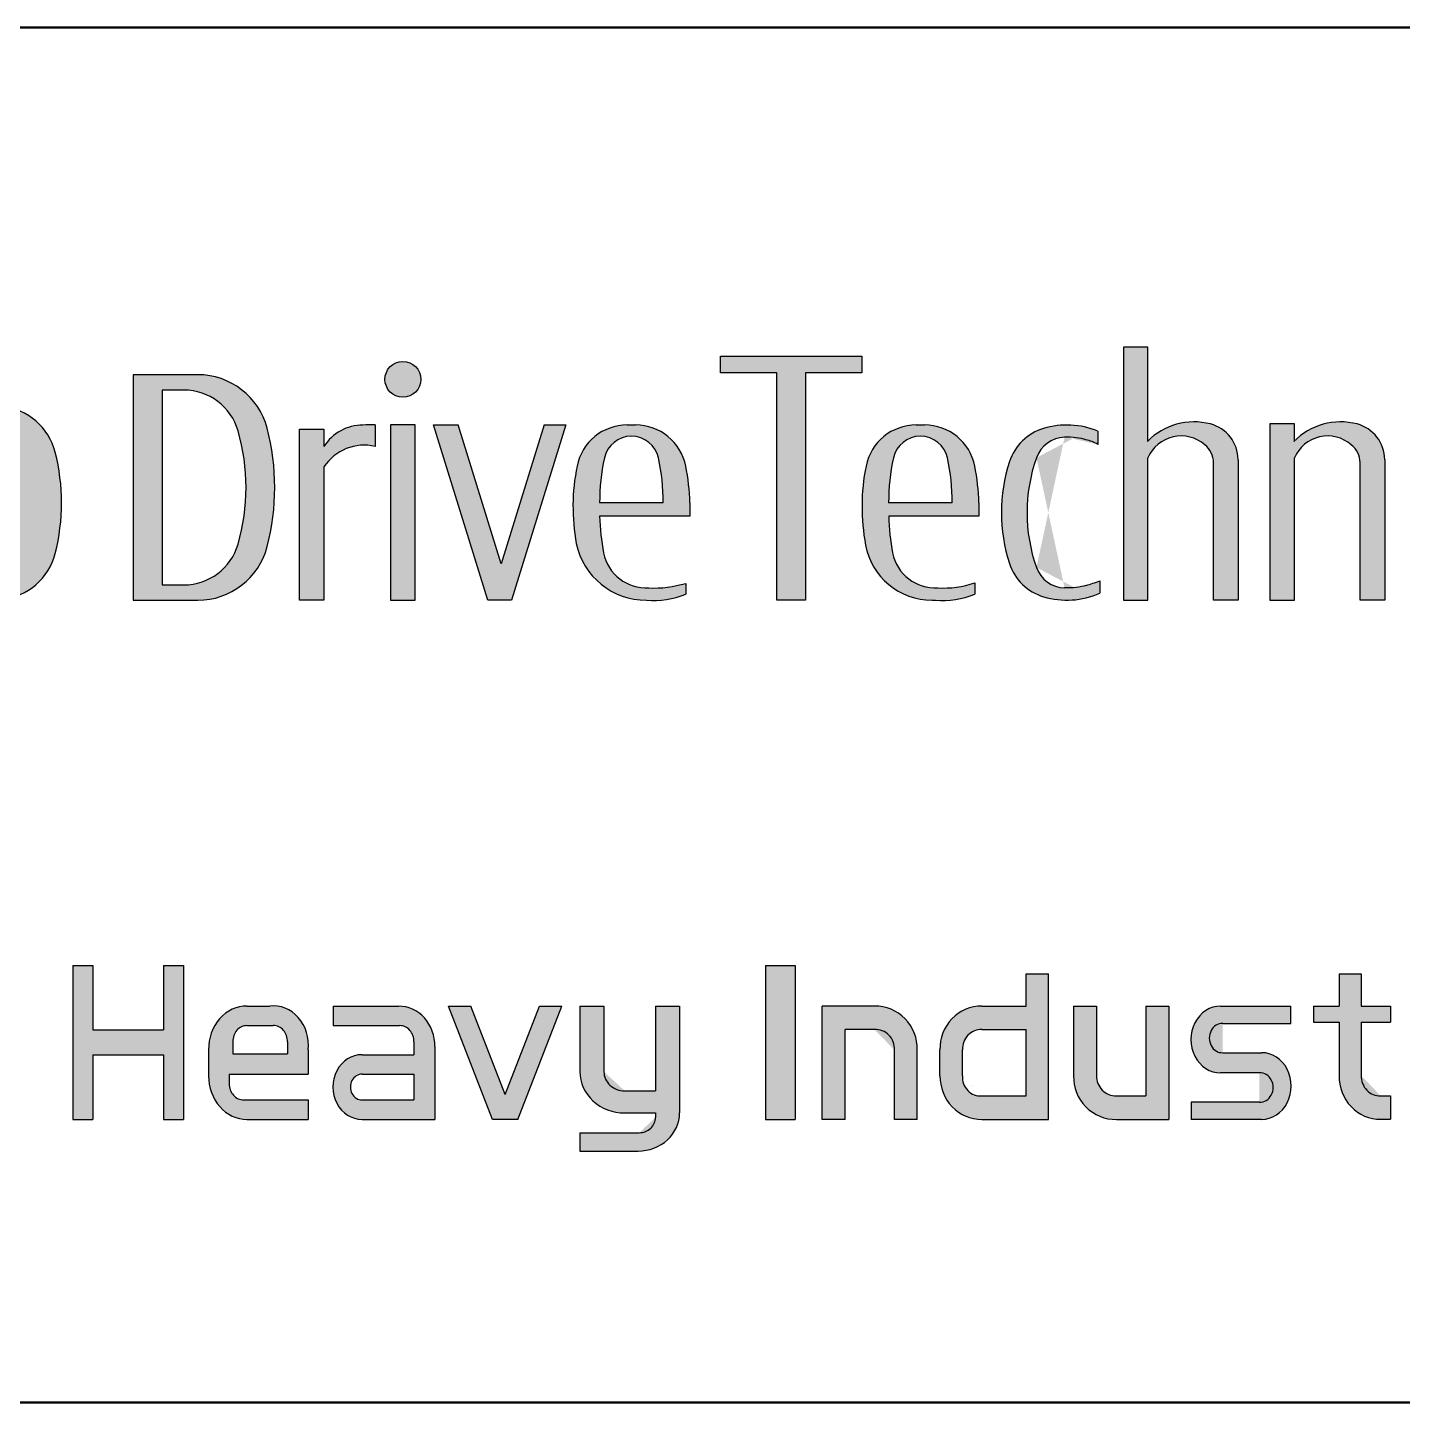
# Model space of a CAD drawing. Header units: millimetres. Extents: x 150937 to 394412, y 327166 to 584759.
# Drawn here: x 229859.2 to 229947.2, y 408972.9 to 409060.9 of the extents above; entities that cross this region are included whole.
import ezdxf
from ezdxf.enums import TextEntityAlignment as Align

# ---------------------------------------------------------------- set-up
doc = ezdxf.new("R2010")
doc.units = ezdxf.units.MM
for name, color, linetype, lineweight in [('\\M+1955C\\M+191E8\\M+19793-L', 1, 'Continuous', 50), ('\\M+1955C\\M+191E8\\M+19793_L', 1, 'Continuous', 50), ('AM_0', 7, 'Continuous', 30), ('AM_6', 7, 'Continuous', 30), ('AM_8', 1, 'Continuous', 20)]:
    doc.layers.add(name, color=color, linetype=linetype, lineweight=lineweight)
doc.styles.add('\\M+1907D\\M+194D41', font='isoct.shx', dxfattribs={"width": 0.9, "bigfont": 'extfont.shx'})
doc.styles.add('shi_txt_sty', font='ISOCP.SHX', dxfattribs={"bigfont": 'EXTFONT.SHX'})

# ---------------------------------------------------------------- blocks, each defined once
blk = doc.blocks.new('A4HG')
at = {"layer": '\\M+1955C\\M+191E8\\M+19793_L', "color": 1, "lineweight": 50}
blk.add_line((0, 0), (277, 0), dxfattribs=at)
blk = doc.blocks.new('SDT_LOGO2')
at = {"layer": 'AM_8', "linetype": 'Continuous'}
h = blk.add_hatch(color=7, dxfattribs=at)
h.paths.add_polyline_path([(706.926435217142, 106), (675.5, 106), (675.4999999999998, -4), (706.926435217142, -3.999999999999986, 0.3410859271401428), (740.7862482880275, 22.13924050632919, 0.1286782391429006), (740.7862482880274, 79.86075949367081, 0.3410859271401421)])
h.paths.add_polyline_path([(726.619723205285, 78.58620689655167, -0.1406600338084114), (726.619723205285, 23.41379310344821, -0.3345303335094094), (700.1867993238316, 3.500000000000014), (689.4999999999999, 3.500000000000028), (689.4999999999999, 98.50000000000001), (700.1867993238317, 98.50000000000001, -0.3345303335094083)], flags=16)
h.paths.add_polyline_path([(768.4999999999998, 61.00000000000013, -0.3164090202973427), (793.4999999999999, 71.00000000000001), (793.4999999999999, 81.50000000000001, 0.00866114909645723), (787.499999999999, 81.44802920680605, 0.2568143190868585), (768.4999999999999, 71.00000000000001), (768.4999999999999, 79.50000000000001), (756.4999999999999, 79.50000000000001), (756.4999999999999, -3.999999999999986), (768.4999999999999, -3.999999999999986)])
h.paths.add_polyline_path([(812.9999999999999, 81.50000000000001), (800.9999999999999, 81.50000000000001), (800.9999999999999, -3.999999999999986), (812.9999999999999, -3.999999999999986)])
h.paths.add_polyline_path([(833.9999999999999, 81.50000000000001), (821.9999999999998, 81.50000000000001), (848.4999999999998, -3.999999999999972), (859.9999999999999, -3.999999999999986), (886.4999999999995, 81.49999999999999), (875.9999999999998, 81.50000000000004), (854.9999999999997, 13.74528301886765)])
h.paths.add_polyline_path([(945.0258563056095, 61.4429969120183, 0.3570496213712738), (920.5193922292126, 81.50000000000001, -0.008414730073733332), (916.480607770787, 81.50000000000001, 0.3570496213717267), (891.9741436943821, 61.44299691197894, 0.09430391670377332), (891.5971520929309, 23.66891891891866, 0.3536733665721598), (925.8207587144243, -4.000000000000071, 0.1163806607673299), (944.9999999999998, -0.9999999999998721), (944.9999999999998, 4.243631520173253, -0.08590385314990158), (926.9398611033912, 2.032136298372393, -0.3728330553293542), (904.9607001575237, 19.04478022459359, -0.04524317175405621), (903.0153136725426, 37.00000000000001), (947, 37.00000000000001), (946.9999999999998, 43.50000000000047, 0.0437535346821623)])
h.paths.add_polyline_path([(933.9987159734487, 43.50000000000001), (902.9999999999998, 43.50000000000001, -0.05510580882349737), (905.3115361544633, 65.3834738415634, -0.8048997498788631), (931.6878612716762, 65.38622852162142, -0.05518728517248594)], flags=16)
h.paths.add_polyline_path([(798.2499999999999, 103.75, 1), (815.7499999999999, 103.75, 1)])
h.paths.add_polyline_path([(1031, 114.9999999999999), (961.9999999999998, 114.9999999999999), (961.9999999999998, 106.9999999999999), (989.4999999999998, 106.9999999999999), (989.4999999999998, -3.999999999999986), (1003.5, -3.999999999999986), (1003.5, 106.9999999999999), (1031, 106.9999999999999)])
h.paths.add_polyline_path([(1086.025856305611, 61.44299691201259, 0.3570496213713341), (1061.519392229213, 81.50000000000001, -0.008414730073735225), (1057.480607770786, 81.50000000000001, 0.3570496213721152), (1032.974143694375, 61.44299691194463, 0.09624284893280394), (1032.737639760747, 22.90518505136147, 0.3607954943485522), (1065.169926617234, -3.999999999999972, 0.003439274217154046), (1066.820758714423, -4, 0.1163806607673367), (1086, -0.9999999999998721), (1086, 4.500000000000057, -0.09967629068559465), (1067.939861103391, 2.032136298372379, -0.3728330553293511), (1045.960700157524, 19.04478022459359, -0.04524317175405621), (1044.015313672543, 37.00000000000001), (1088, 37.00000000000001), (1088, 43.50000000000081, 0.0437535346821473)])
h.paths.add_polyline_path([(1074.998715973448, 43.50000000000001), (1044, 43.50000000000001, -0.05510580882349737), (1046.311536154463, 65.3834738415634, -0.8048997498788631), (1072.687861271676, 65.38622852162142, -0.05518728517248588)], flags=16)
edge = h.paths.add_edge_path()
edge.add_arc((1130.243797433081, 60.48972752892912), 15.00000000000002, 91.56051248949268, 160.4604571421276, ccw=False)
edge.add_ellipse((1131.000505204295, 72.00000000000001), major_axis=(-12.26288545680404, 0), ratio=0.2854140660718665, start_angle=220.9377110305255, end_angle=275.4523728490637, ccw=False)
edge.add_arc((1136.264288560073, 55.96754400012982), 18.75722687208849, 58.73045745043561, 77.68744636680663, ccw=False)
edge.add_line((1146.000505204295, 72.00000000000016), (1146.000505204295, 78.53807337802577))
edge.add_arc((1131.000505204295, 41.47019156197966), 39.98784643273954, 67.96864268042309, 106.5901025790852)
edge.add_arc((1126.721133024688, 55.83412258519833), 25.00000000000004, 106.5901025790854, 161.9033767151086)
edge.add_arc((1179.000505204295, 38.75000000000007), 80, 161.9033767151086, 198.0966232848915)
edge.add_arc((1126.721133024688, 21.66587741480167), 25.00000000000006, 198.0966232848912, 252.2629073385269)
edge.add_arc((1130.898507504507, 35.19120815395895), 39.15528916268151, 252.4702389692148, 294.2823948401962)
edge.add_line((1147.000505204295, -0.4999999999999289), (1147.000505204295, 5.500000000000014))
edge.add_arc((1122.443330220309, 66.59302679426467), 65.84385139159798, 285.65208830632116, 291.8983333060469, ccw=False)
edge.add_ellipse((1131.000505204295, 5.500000000000014), major_axis=(-12.26288545680404, 0), ratio=0.2854140660718665, start_angle=84.54762715093631, end_angle=139.0622889694745, ccw=False)
edge.add_arc((1130.243797433081, 17.01027247107091), 15.00000000000003, 199.5395428578724, 268.4394875105081, ccw=False)
edge.add_arc((1191.500505204295, 38.75000000000001), 80, 160.4604571421278, 199.5395428578722, ccw=False)
h.paths.add_polyline_path([(1170.500505204295, 119.5), (1158.500505204295, 119.5), (1158.500505204295, -3.999999999999986), (1170.500505204295, -3.999999999999986), (1170.500505204295, 65.50000000000007, -0.5059565650372085), (1198.222727426517, 71.83089649863878, -0.2323858596589285), (1202.500505204295, 63.12390342438751), (1202.500505204295, -3.999999999999986), (1214.500505204295, -3.999999999999986), (1214.500505204295, 64.55544171172598, 0.3419987131196464), (1201.000505204295, 81.98386676965934, 0.264004974250218), (1170.500505204295, 73.75412050596553)])
h.paths.add_polyline_path([(1242.000505204295, 65.5000000000001, -0.5059565650372082), (1269.722727426517, 71.83089649863878, -0.2323858596589285), (1274.000505204295, 63.12390342438751), (1274.000505204295, -3.999999999999986), (1286.000505204295, -3.999999999999986), (1286.000505204295, 64.55544171172592, 0.3419987131196472), (1272.500505204295, 81.98386676965934, 0.264004974250218), (1242.000505204295, 73.75412050596553), (1242.000505204295, 82.00000000000001), (1230.000505204295, 82.00000000000001), (1230.000505204295, -3.999999999999986), (1242.000505204295, -3.999999999999986)])
h.paths.add_polyline_path([(1359.769295814466, 62.53284520456835, 0.3215619154274238), (1338.55381935378, 82.51294894274152, 0.06668904654647785), (1323.94719105481, 82.51294894274155, 0.321561915427424), (1302.731714594124, 62.53284520456835, 0.09687076737641036), (1302.731714594124, 16.46715479543168, 0.3215619154274186), (1323.94719105481, -3.512948942741403, 0.066689046546482), (1338.55381935378, -3.512948942741403, 0.3215619154274197), (1359.769295814466, 16.46715479543177, 0.09687076737641015)])
h.paths.add_polyline_path([(1316.527577896961, 66.81081081081068, -0.3418733906139836), (1331.091535175183, 77.99989506661491, 0.0007948506477015826), (1331.409475233393, 77.99989506661485, -0.3418733906142402), (1345.973432511629, 66.81081081081079, -0.1291456601965883), (1345.973432511629, 12.18918918918926, -0.340829311786414), (1331.465582189672, 1.000000000000014, -0.0008961548254377582), (1331.035428218916, 1.000000000000014, -0.3408293117863628), (1316.527577896961, 12.18918918918924, -0.1291456601965883)], flags=16)
h.paths.add_polyline_path([(1388.000505204295, 121), (1375.500505204295, 121), (1375.500505204295, -4), (1388.000505204295, -4)])
h.paths.add_polyline_path([(1460.769295814466, 62.5328452045684, 0.3215619154274205), (1439.55381935378, 82.51294894274146, 0.06668904654647675), (1424.947191054811, 82.51294894274157, 0.3215619154274266), (1403.731714594124, 62.53284520456835, 0.09687076737641036), (1403.731714594124, 16.46715479543168, 0.3215619154274186), (1424.94719105481, -3.512948942741403, 0.066689046546482), (1439.55381935378, -3.512948942741403, 0.3215619154274197), (1460.769295814466, 16.46715479543177, 0.09687076737641032)])
h.paths.add_polyline_path([(1417.527577896961, 66.81081081081068, -0.3418733906139836), (1432.091535175183, 77.99989506661491, 0.0007948506477015826), (1432.409475233393, 77.99989506661485, -0.3418733906142402), (1446.973432511629, 66.81081081081079, -0.1291456601965883), (1446.973432511629, 12.18918918918926, -0.340829311786414), (1432.465582189672, 1.000000000000014, -0.0008961548254377582), (1432.035428218916, 1.000000000000014, -0.3408293117863628), (1417.527577896961, 12.18918918918924, -0.1291456601965883)], flags=16)
h.paths.add_polyline_path([(1532.000505204295, 82.00000000000001), (1520.000505204295, 82.00000000000001), (1520.000505204295, 73.9999999999995, 0.2524543947823163), (1504.100931830049, 83.01749020920902, 0.005154370919352053), (1498.906800936014, 83.00000000000004, 0.3652401990819705), (1476.731330720256, 64.30769230769236, 0.08523004434655759), (1476.731330720256, 23.69230769230769, 0.3652401990819792), (1498.906800936015, 4.999999999999986, 0.01485449603110297), (1504.847274465727, 5.012932995255426, 0.2421620418063263), (1520.000505204295, 14.00000000000021), (1520.000505204295, -14.8367824452198, -0.3814294310463764), (1506.695095658269, -29.74075383519818, -0.1547537282912822), (1480.000505204295, -24.49999999999996), (1480.000505204295, -31.99999999999976, 0.1376637772328744), (1512.118790602644, -36.44795278384872, 0.374919359200408), (1532.000505204295, -13.66031806292061)])
h.paths.add_polyline_path([(1489.182548316061, 65.60000000000012, -0.3563939586925197), (1501.91989497853, 76.00000000000001, -0.2274156914119754), (1520.000505204295, 66.00000000000007), (1520.000505204295, 21.99999999999993, -0.2680387165237028), (1502.550518725118, 13.00000000000001, -0.3618995254854993), (1488.781371802688, 24.46808510638284, -0.09609658379271854)], flags=16)
h.paths.add_polyline_path([(1540.250505204295, 149.4879000772447, 0.5809475019311124), (1540.250505204295, 103.0120999227558, 0.5809475019311124)])
h.paths.add_polyline_path([(1557.750505204295, 152.6602252924885, -0.4347569232089853), (1546.750505204295, 100.3656417889107, 0.1957714436133585), (1566.750505204295, 103.0120999227558, 0.7078224710307904)])
h.paths.add_polyline_path([(1559.500505204295, 81.50000000000004), (1547.500505204295, 81.50000000000004), (1547.500505204295, -4), (1559.500505204295, -3.999999999999986)])
h.paths.add_polyline_path([(1629.500505204295, 43.50000000000018, 0.04375353468206974), (1627.526361509912, 61.44299691198064, 0.3570496213717008), (1603.019897433508, 81.50000000000001, -0.008414730073735225), (1598.981112975082, 81.50000000000001, 0.3570496213721152), (1574.47464889867, 61.44299691194463, 0.09624284893280394), (1574.238144965042, 22.90518505136147, 0.3607954943485522), (1606.670431821529, -3.999999999999972, 0.003439274217154046), (1608.321263918718, -4, 0.1163806607673367), (1627.500505204295, -0.9999999999998721), (1627.500505204295, 4.500000000000057, -0.09967629068559465), (1609.440366307686, 2.032136298372379, -0.3728330553293511), (1587.461205361819, 19.04478022459359, -0.04524317175405621), (1585.515818876838, 37.00000000000001), (1629.500505204295, 37.00000000000001)])
h.paths.add_polyline_path([(1585.500505204295, 43.5000000000001, -0.05510580882376217), (1587.812041358781, 65.38347384166677, -0.8048997498756473), (1614.188366475972, 65.38622852162099, -0.05518728517248474), (1616.499221177744, 43.50000000000001)], flags=16)
h.paths.add_polyline_path([(1652.50101040859, 62.47653888406369, -0.001950356979582031), (1652.50101040859, 63.25667870832858, -0.3790554137975612), (1663.046464954045, 75.16819823861603, -0.08475466880622724), (1686.18069040859, 73.00000000000001), (1686.18069040859, 78.99999999999993, 0.07794188715908631), (1668.501010408594, 81.50000000000001, 0.04306163087269971), (1657.538368178763, 80.55410752156298, 0.6502583820432413), (1648.40259600419, 44.09838616666615), (1668.497218248164, 28.39874638888581, -0.7214707743011777), (1659.081126278235, 1.968964666544608, -0.07323509287652016), (1640.50101040859, 4.499999999999957), (1640.50101040859, -1.033463923106751, 0.07929513435527423), (1661.859011230225, -3.953965565817782, 0.009458896239284828), (1666.352159243601, -3.997259710810766, 0.3967279865462546), (1688.478777201579, 17.49999999999709, -0.002664967924624546), (1688.492261571037, 18.56589430887662, 0.1935178722231825), (1678.892547291736, 35.50524405368522), (1657.50642824004, 52.21391147553895, -0.2308681911254189)])
h = blk.add_hatch(color=7, dxfattribs=at)
h.paths.add_polyline_path([(32.00000000000045, 59.79803138582851), (9.299262137613454, 79.66125325815527, -0.642788602430943), (15.74516913534504, 101.471332795698, -0.1988911487974667), (41.20000000000007, 98.49999999999996), (41.20000000000007, 109.5, 0.1367023790724914), (-1.591317877449143, 109.824946135348, 0.6000689329330471), (-11.96611321690585, 64.64696202852299), (16.46784228946217, 39.92970160318067, -0.6684040141467336), (5.320924700944857, 6.649542024707102, -0.1076370653043702), (-20.99999991239034, 10.49999996705277), (-21.00000000000003, 2.842170943040401e-14, 0.07929513435528268), (8.082245127502063, -3.976717923081182, 0.01333164117141572), (10.03872069412589, -3.880728231796837, 0.2258760161709622), (35.19733622272705, 5.499451476108746, -0.0004269169400490134), (36.12751074706907, 6.499999999997812, 0.3682464058717604)])
h.paths.add_polyline_path([(78.50000000000003, 86.99999999999999), (56.50000000000006, 86.99999999999999), (56.50000000000009, 13.99999999999999, 0.4121550648638004), (74.37340233493089, -3.999554800916584, 0.001758317211970232), (79.99999999998641, -3.999999999999957, 0.1655478968266919), (104.0000000000001, 3.999999999999986), (104.0000000000001, -3), (126.0000000000001, -3.000000000000014), (126.0000000000001, 86.99999999999999), (104.0000000000001, 86.99999999999999), (104.0000000000001, 12.49999999999999, -0.1953716983339297), (88.00000000000009, 6.000000000000028, -0.4142135623730946), (78.50000000000009, 15.50000000000001)])
h.paths.add_polyline_path([(164.5000000000001, 69.9999999999999, -0.1048931234916104), (169.5233712392598, 73.87994266378008, -0.5526312462140763), (185.7500000000001, 63.68236931588585), (185.75, -4.000000000000028), (207.7500000000001, -4.000000000000014), (207.75, 69.99999999999984, -0.1048931234916046), (212.7733712392594, 73.87994266377991, -0.5526312462140852), (229, 63.68236931588582), (229, -4.000000000000014), (251, -4.000000000000014), (251, 68.99999999999999, 0.4142135623730859), (233.0000000000005, 86.99999999999999, 0.1320914300810377), (206.4499223633939, 77.99999999999996, 0.2193658779164177), (189.7499999999997, 86.99999999999996, 0.1581175345237834), (164.5000000000001, 78.00000000000004), (164.5000000000001, 84.99999999999999), (142.5000000000001, 84.99999999999999), (142.5000000000001, -4.000000000000014), (164.5000000000001, -4.000000000000014)])
h.paths.add_polyline_path([(292.5, 109.5, 1), (265.5, 109.5, 1)])
h.paths.add_polyline_path([(289.9999999999999, 85.00000000000001), (268, 85.00000000000001), (267.9999999999999, -3.000000000000014), (290, -3.000000000000014)])
h.paths.add_polyline_path([(352, 86.99999999999999), (333, 86.99999999999999), (333, 108), (311, 103), (310.9999999999999, 86.99999999999999), (299.5, 86.99999999999999), (299.4999999999999, 78.99999999999999), (311, 78.99999999999999), (310.9999999999999, 14.00000000000001, 0.4142135623730992), (329.0000000000001, -4.000000000000014, 0.05573145008498584), (354, -0.5000000000000142), (354.0000000000001, 6.5, -0.1129579149955128), (339.9999999999984, 3.499999999999986, -0.4142135623730262), (333, 10.49999999999999), (333, 78.99999999999999), (352, 78.99999999999999)])
h.paths.add_polyline_path([(427.9149885083211, 68.14721084488009, 0.3147710934534855), (401.8936274864367, 90.59728260308519, 0.05101803924833873), (386.1063725135631, 90.5972826030851, 0.3147710934534786), (360.085011491679, 68.14721084488055, 0.1251667586687496), (360.085011491679, 18.85278915511931, 0.3147710934534783), (386.1063725135631, -3.597282603085191, 0.0510180392483391), (401.8936274864368, -3.597282603085191, 0.3147710934534798), (427.914988508321, 18.85278915511937, 0.1251667586687481)])
h.paths.add_polyline_path([(383.2096058832019, 75.86877493836268, -0.7535614523086716), (404.790394116798, 75.86877493836282, -0.1305945116012691), (404.7903941167975, 11.13122506163323, -0.753561452308455), (383.2096058832033, 11.13122506163585, -0.1305945116012866)], flags=16)
h.paths.add_polyline_path([(466, 69.99999999999996, -0.1048931234916188), (471.0233712392602, 73.87994266378037, -0.5526312462140638), (487.25, 63.68236931588594), (487.25, -4), (509.25, -3.999999999999986), (509.25, 69.99999999999996, -0.1048931234916136), (514.2733712392599, 73.87994266378031, -0.5526312462140692), (530.4999999999999, 63.68236931588605), (530.4999999999999, -4), (552.4999999999999, -4), (552.4999999999999, 69.00000000000001, 0.4142135623730859), (534.5000000000005, 87.00000000000001, 0.1320914300810371), (507.949922363394, 78.00000000000004, 0.2193658779164206), (491.2499999999993, 86.99999999999999, 0.1581175345237818), (466, 78.00000000000004), (465.9999999999999, 85.00000000000001), (443.9999999999999, 85.00000000000001), (444.0000000000001, -4), (466, -4)])
h.paths.add_polyline_path([(637.4149885083209, 68.14721084488066, 0.3147710934534783), (611.3936274864368, 90.59728260308516, 0.05101803924833947), (595.606372513563, 90.59728260308513, 0.3147710934534785), (569.5850114916789, 68.1472108448806, 0.1251667586687498), (569.5850114916789, 18.85278915511928, 0.314771093453478), (595.606372513563, -3.597282603085191, 0.0510180392483391), (611.3936274864367, -3.597282603085191, 0.3147710934534796), (637.4149885083209, 18.85278915511934, 0.1251667586687497)])
h.paths.add_polyline_path([(592.7096058832019, 75.8687749383631, -0.7535614523084406), (614.2903941167962, 75.8687749383689, -0.1305945116012786), (614.2903941167978, 11.13122506163474, -0.7535614523085559), (592.7096058832027, 11.13122506163786, -0.1305945116012833)], flags=16)
at = {"layer": 'AM_0'}
for p, q in [((961.9999999999998, 106.9999999999999), (961.9999999999998, 114.9999999999999)), ((961.9999999999998, 114.9999999999999), (1031, 114.9999999999999)), ((1031, 114.9999999999999), (1031, 106.9999999999999)), ((1170.500505204295, 119.5), (1158.500505204295, 119.5)), ((1158.500505204295, 119.5), (1158.500505204295, -3.999999999999986)), ((1170.500505204295, 73.50000000000001), (1170.500505204295, 119.5)), ((706.9264352171418, 106), (675.4999999999999, 106)), ((675.4999999999999, 106), (675.4999999999999, -4)), ((989.4999999999998, 106.9999999999999), (961.9999999999998, 106.9999999999999)), ((989.4999999999998, -3.999999999999986), (989.4999999999998, 106.9999999999999)), ((1031, 106.9999999999999), (1003.5, 106.9999999999999)), ((1003.5, 106.9999999999999), (1003.5, -3.999999999999986)), ((700.1867993238317, 98.50000000000001), (689.4999999999999, 98.50000000000001)), ((689.4999999999999, 98.50000000000001), (689.4999999999999, 3.5)), ((793.4999999999999, 81.50000000000001), (793.4999999999999, 71.00000000000001)), ((812.9999999999999, 81.50000000000001), (800.9999999999999, 81.50000000000001)), ((800.9999999999999, 81.50000000000001), (800.9999999999999, -3.999999999999986)), ((812.9999999999999, -3.999999999999986), (812.9999999999999, 81.50000000000001)), ((848.4999999999999, -3.999999999999986), (821.9999999999999, 81.50000000000001)), ((821.9999999999999, 81.50000000000001), (833.9999999999999, 81.50000000000001)), ((854.9999999999999, 13.74528301886782), (833.9999999999999, 81.50000000000001)), ((875.9999999999998, 81.50000000000001), (854.9999999999999, 13.74528301886782)), ((886.4999999999998, 81.50000000000001), (859.9999999999999, -3.999999999999986)), ((875.9999999999998, 81.50000000000001), (886.4999999999998, 81.50000000000001)), ((1230.000505204295, 82.00000000000001), (1230.000505204295, -3.999999999999986)), ((1242.000505204295, 82.00000000000001), (1230.000505204295, 82.00000000000001)), ((1242.000505204295, 73.50000000000001), (1242.000505204295, 82.00000000000001)), ((756.4999999999999, -3.999999999999986), (756.4999999999999, 79.50000000000001)), ((756.4999999999999, 79.50000000000001), (768.4999999999999, 79.50000000000001)), ((768.4999999999999, 79.50000000000001), (768.4999999999999, 71.00000000000001)), ((1146.000505204295, 78.50000000000001), (1146.000505204295, 72.00000000000001)), ((768.4999999999998, 61.0000000000001), (768.4999999999999, -3.999999999999986)), ((1170.500505204295, -3.999999999999986), (1170.500505204295, 65.50000000000001)), ((1202.500505204295, -3.999999999999986), (1202.500505204295, 63.12390342438751)), ((1214.500505204295, 64.55544171172598), (1214.500505204295, -3.999999999999986)), ((1242.000505204295, -3.999999999999986), (1242.000505204295, 65.50000000000001)), ((1274.000505204295, -3.999999999999986), (1274.000505204295, 63.12390342438751)), ((1286.000505204295, 64.55544171172598), (1286.000505204295, -3.999999999999986)), ((933.9999999999998, 43.50000000000001), (903.001284026551, 43.50000000000001)), ((946.9999999999998, 43.50000000000001), (946.9999999999998, 37.00000000000001)), ((1075, 43.50000000000001), (1044.001284026551, 43.50000000000001)), ((1088, 43.50000000000001), (1088, 37.00000000000001)), ((946.9999999999998, 37.00000000000001), (903.0153136725426, 37.00000000000001)), ((1088, 37.00000000000001), (1044.015313672543, 37.00000000000001)), ((689.4999999999999, 3.5), (700.1867993238317, 3.500000000000014)), ((944.9999999999998, 4.243631520173253), (944.9999999999998, -0.9999999999998579)), ((1086, 4.500000000000099), (1086, -0.9999999999998579)), ((1147.000505204295, 5.500000000000014), (1147.000505204295, -0.4999999999999005)), ((675.4999999999999, -4), (706.9264352171418, -3.999999999999986)), ((768.4999999999999, -3.999999999999986), (756.4999999999999, -3.999999999999986)), ((800.9999999999999, -3.999999999999986), (812.9999999999999, -3.999999999999986)), ((859.9999999999999, -3.999999999999986), (848.4999999999999, -3.999999999999986)), ((1003.5, -3.999999999999986), (989.4999999999998, -3.999999999999986)), ((1158.500505204295, -3.999999999999986), (1170.500505204295, -3.999999999999986)), ((1214.500505204295, -3.999999999999986), (1202.500505204295, -3.999999999999986)), ((1230.000505204295, -3.999999999999986), (1242.000505204295, -3.999999999999986)), ((1286.000505204295, -3.999999999999986), (1274.000505204295, -3.999999999999986))]:
    blk.add_line(p, q, dxfattribs=at)
blk.add_circle((806.9999999999999, 103.75), 8.75, dxfattribs=at)
for centre, radius, start, end in [((706.9264352171418, 71.00000000000001), 35, 14.66485370984114, 90), ((700.1867993238317, 71.00000000000001), 27.5, 16.0133944239488, 90), ((608.3404919558246, 60.75304759141646), 30, 14.26884746060621, 84.15882771089463), ((787.4999999999999, 58.94802920680605), 22.5, 90, 147.612461466907), ((791.9999999999999, -91.70017510754964), 173.2066703602545, 89.50380234546844, 91.48874186855761), ((916.4806077707879, 56.50000000000001), 25, 90, 168.5963448097225), ((918.4999999999998, 201.4830073594782), 120, 269.035765720035, 270.964234279965), ((920.5193922292117, 56.50000000000001), 25, 11.40365519027747, 90), ((1057.480607770788, 56.50000000000001), 25, 90, 168.5963448097225), ((1059.5, 201.4830073594782), 120, 269.035765720035, 270.964234279965), ((1061.519392229212, 56.50000000000001), 25, 11.40365519027747, 90), ((1131.000505204295, 41.47019156197969), 39.98784643273953, 67.96864268042225, 106.5901025790846), ((1193.000505204295, 51.00000000000001), 32, 75.52248781407015, 135.32173599398), ((1196.500505204295, 64.55544171172598), 18, 0, 75.52248781407015), ((1264.500505204295, 51.00000000000001), 32, 75.52248781407015, 135.32173599398), ((1268.000505204295, 64.55544171172598), 18, 0, 75.52248781407015), ((630.4999999999999, 51.00000000000001), 100, 343.9866055760512, 16.0133944239488), ((630.4999999999999, 51.00000000000001), 114, 345.3351462901588, 14.66485370984114), ((918.4999999999998, 62.50000000000001), 13.5, 12.34482492482756, 167.6551750751725), ((1059.5, 62.50000000000001), 13.5, 12.34482492482756, 167.6551750751725), ((1126.721133024688, 55.83412258519839), 25, 106.5901025790846, 161.9033767151083), ((1130.243797433081, 60.48972752892915), 15, 91.560512489543, 160.4604571421266), ((1136.264288560073, 55.96754400013008), 18.75722687208838, 58.73045745043435, 77.68744636679969), ((1186.689008466383, 58.47408239434178), 17.64741216349072, 49.18912133944011, 156.5388372414382), ((1258.189008466383, 58.47408239434178), 17.64741216349072, 49.18912133944011, 156.5388372414382), ((540.4999999999999, 43.49999999999999), 100, 345.7311525393937, 14.26884746060621), ((788.1101428384436, 48.22464290389031), 23.40443229555663, 76.68572723314948, 146.9170917395538), ((1191.500505204295, 63.12390342438751), 11, 0, 52.33011303567029), ((1263.000505204295, 63.12390342438751), 11, 0, 52.33011303567029), ((991.0342946808373, 41.56543985962658), 101.0347998851328, 168.6536295427923, 190.2027655451739), ((1003.133633808987, 43.98677365548677), 100.1348169638519, 167.6603521780293, 180.2785263580629), ((833.9999999999998, 44.0067579910931), 100, 359.7096478160244, 12.34482492482756), ((843.6860677353214, 41.21318262112139), 103.3392381127076, 1.268014773068413, 11.28919478377231), ((1132.03429468085, 41.56543985962499), 101.0347998851454, 168.6536295427923, 190.6431386715743), ((1144.133633808987, 43.98677365548677), 100.1348169638519, 167.6603521780293, 180.2785263580629), ((974.9999999999998, 44.0067579910931), 100, 359.7096478160244, 12.34482492482756), ((984.6860677353213, 41.21318262112139), 103.3392381127077, 1.268014773068413, 11.28919478377231), ((1179.000505204295, 38.75000000000001), 80, 161.9033767151083, 198.0966232848916), ((1191.500505204295, 38.75000000000001), 80, 160.4604571421279, 199.5395428578721), ((1003, 38.75000000000001), 100, 181.0027273267945, 191.3646322732927), ((1144, 38.75000000000001), 100, 181.0027273267945, 191.3646322732927), ((700.1867993238317, 31.00000000000001), 27.5, 270, 343.9866055760512), ((706.9264352171418, 31.00000000000001), 35, 270, 345.335146290158), ((925.8207587144229, 31.0000000000003), 35.00000000000037, 192.090677077934, 270), ((1065.16992661724, 29.00000000000001), 33, 190.6431386715767, 270), ((608.3404919558246, 26.24695240858351), 30, 275.8411722891054, 345.7311525393937), ((925.7722437536816, 23.22775624631824), 21.22775624631822, 191.3646322732927, 273.1531041351309), ((1066.772243753682, 23.22775624631824), 21.22775624631822, 191.3646322732927, 273.1531041351309), ((1126.721133024688, 21.66587741480164), 25, 198.0966232848916, 253.4098974209155), ((1130.243797433081, 17.01027247107088), 15, 199.5395428578734, 268.439487510457), ((929.5814640444544, 55.30918924139671), 53.34250121987205, 267.1614636162893, 286.8009615266545), ((1070.841731550466, 48.11300401329935), 46.17214768074152, 266.3966462439471, 289.1655622738131), ((1122.443330220309, 66.59302679426479), 65.84385139159812, 285.7031251587786, 291.898333306046), ((929.0532951864263, 38.14135039473406), 42.26514764122545, 265.6136024439869, 292.1666329739558), ((1065.995342665831, 115.9971611678657), 120, 269.6058897594593, 270.3941102405408), ((1070.053295186426, 38.14135039473406), 42.26514764122545, 265.6136024439869, 292.1666329739558), ((1130.898507504507, 35.1912081539589), 39.15528916268146, 253.2025657902327, 294.2823948401962)]:
    blk.add_arc(centre, radius, start, end, dxfattribs=at)
blk.add_ellipse((1131.000505204295, 72.00000000000001), major_axis=(-12.26288545680404, 0), ratio=0.2854140660718665, start_param=3.856090499302463, end_param=4.807550838647195, dxfattribs=at)
at = {"layer": 'AM_0', "extrusion": (0, 0, -1)}
blk.add_ellipse((1131.000505204295, 5.500000000000014), major_axis=(-12.26288545680404, 0), ratio=0.2854140660718665, start_param=3.856090499302463, end_param=4.807550838647195, dxfattribs=at)
blk = doc.blocks.new('SHI_LOGO5')
at = {"layer": 'AM_0', "linetype": 'Continuous'}
for points in [[(377.9353413838132, 290.400384140342), (382.3684241010819, 290.400384140342), (382.3684241010819, 304.6646415505316), (398.006367516956, 304.6646415505316), (398.006367516956, 290.4003841403421), (402.4393321540842, 290.4003841403421), (402.4393321540842, 324.3954276442244), (398.0063675169561, 324.3954276442244), (398.0063675169561, 310.131024626899), (382.3684241010819, 310.131024626899), (382.3684241010819, 324.3954276442244), (377.9353413838132, 324.3954276442244)], [(530.9362064471344, 290.400384140342), (537.4385991444117, 290.400384140342), (537.4385991444117, 324.3954276442244), (530.9362064471344, 324.3954276442244)], [(460.9361735962137, 315.3793421244274), (470.6225973474447, 290.4005297491537), (476.2458436972138, 290.4005297491537), (485.9322967053525, 315.3793421244273), (480.9856807582182, 315.3793421244273), (473.4346864562569, 295.9073126777811), (465.8837091406822, 315.3793421244273)]]:
    blk.add_hatch(color=256, dxfattribs=at).paths.add_polyline_path(points)
h = blk.add_hatch(color=256, dxfattribs=at)
edge = h.paths.add_edge_path()
edge.add_line((489.9342479897691, 283.4043494633501), (502.7694776613936, 283.4043494633501))
edge.add_ellipse((502.7836273911288, 291.8105223165736), major_axis=(9.152589993618424, 1.144735874017854e-12), ratio=0.9184485380334158, start_angle=269.9114217812954, end_angle=360.0885782186879)
edge.add_line((511.9362064471345, 291.8235181151645), (511.9362064471345, 315.400384140342))
edge.add_line((511.9362064471345, 315.400384140342), (506.6293761351111, 315.400384140342))
edge.add_line((506.6293761351111, 315.400384140342), (506.6293761351111, 296.6996459251937))
edge.add_line((506.6293761351111, 296.6996459251937), (499.8360340361523, 296.6996459251936))
edge.add_ellipse((499.8103949866932, 300.8948848714004), major_axis=(4.567817205421961, 3.623702114275646e-13), ratio=0.9184485380333544, start_angle=179.6870215232263, end_angle=270.32160153796, ccw=False)
edge.add_line((495.2426459305589, 300.9178016317697), (495.2434813734271, 315.400384140342))
edge.add_line((495.2434813734271, 315.400384140342), (489.9342479897691, 315.4003841403419))
edge.add_line((489.9342479897691, 315.4003841403419), (489.9342479897692, 300.9177989830746))
edge.add_ellipse((499.8078853761859, 300.8919459374818), major_axis=(-9.873677510555067, 5.465113770858543e-13), ratio=0.9184485380333848, start_angle=-0.1633432405189673, end_angle=90.16334392370796)
edge.add_line((499.8360340994447, 291.8235181151636), (506.6293761351111, 291.8235181151636))
edge.add_line((506.6293761351111, 291.8235181151636), (506.6293761351111, 290.8139656935584))
edge.add_ellipse((503.0066352365429, 290.7741336047945), major_axis=(3.623000480032473, 2.930480839948388e-13), ratio=0.9184485380333857, start_angle=-89.51426530544188, end_angle=0.6858716736778092, ccw=False)
edge.add_line((503.0373494700656, 287.4467136865006), (489.9342479897691, 287.4467136865006))
edge.add_line((489.9342479897691, 287.4467136865006), (489.9342479897691, 283.4043494633501))
h = blk.add_hatch(color=256, dxfattribs=at)
edge = h.paths.add_edge_path()
edge.add_ellipse((608.1757064374898, 299.821607198846), major_axis=(-5.610625029590435e-12, 9.423806884284275), ratio=0.9802755009437949, start_angle=88.65823141146161, end_angle=181.3417326197036)
edge.add_line((608.3920172249706, 290.400384140342), (619.942046913059, 290.4003841403421))
edge.add_line((619.942046913059, 290.4003841403421), (619.9420469130589, 315.3969134966359))
edge.add_line((619.9420469130589, 315.3969134966359), (614.8765710953467, 315.3969134966359))
edge.add_line((614.8765710953467, 315.3969134966359), (614.8765710953467, 295.5701243347466))
edge.add_line((614.8765710953467, 295.5701243347466), (608.3920172249739, 295.5701243347466))
edge.add_ellipse((608.3578432829354, 300.007272179299), major_axis=(-4.532501639317213e-12, 4.437284791785089), ratio=0.9802755009439267, start_angle=89.54808703027601, end_angle=180.4501494527292, ccw=False)
edge.add_line((604.0082170107614, 300.0422703200472), (604.0082170107614, 315.3969134966359))
edge.add_line((604.0082170107614, 315.3969134966359), (598.9403124201075, 315.3969134966358))
edge.add_line((598.9403124201075, 315.3969134966358), (598.9403124201076, 300.0422763729771))
at = {"layer": 'AM_8', "linetype": 'Continuous'}
h = blk.add_hatch(color=0, dxfattribs=at)
edge = h.paths.add_edge_path()
edge.add_line((593.4383300320884, 322.5141610205538), (588.4768092998092, 322.5141610205538))
edge.add_line((588.4768092998092, 322.5141610205538), (588.4768092998092, 315.3792045751428))
edge.add_line((588.4768092998092, 315.3792045751428), (578.6999359117901, 315.3792045751428))
edge.add_ellipse((578.4803357197344, 305.9705598477129), major_axis=(-1.322477378137695e-12, 9.411420386783826), ratio=0.9608134454983901, start_angle=-1.391565973844275, end_angle=91.37853138614342)
edge.add_line((569.440333637363, 305.7441437518974), (569.440333637363, 300.0354358294453))
edge.add_ellipse((578.5996470638798, 299.9333785179215), major_axis=(-1.492466501390083e-12, 9.533420197905178), ratio=0.9608134454983878, start_angle=89.38662465398922, end_angle=180.6273308172874)
edge.add_line((578.6999360221799, 290.4005297491537), (593.4383300320885, 290.4005297491537))
edge.add_line((593.4383300320885, 290.4005297491537), (593.4383300320884, 322.5141610205538))
edge = h.paths.add_edge_path(flags=16)
edge.add_ellipse((578.3814542088875, 299.7079235148453), major_axis=(-2.224096787830832e-12, 4.154699163327404), ratio=0.9608134454984003, start_angle=85.47856122977538, end_angle=184.5760455829661, ccw=False)
edge.add_line((574.4019865288429, 300.035447232473), (574.4019865288429, 305.7441437519055))
edge.add_ellipse((578.553867620248, 305.8919237580046), major_axis=(-1.22595897419605e-12, 4.323740808028436), ratio=0.9608134454983946, start_angle=-2.0149923114519197, end_angle=91.9586789374211, ccw=False)
edge.add_line((578.6999372599148, 310.2129910276964), (588.4768092998092, 310.2129910276964))
edge.add_line((588.4768092998092, 310.2129910276964), (588.4768092998092, 295.5664681980338))
edge.add_line((588.4768092998092, 295.5664681980338), (578.6999359629514, 295.5664681980337))
h = blk.add_hatch(color=0, dxfattribs=at)
edge = h.paths.add_edge_path()
edge.add_line((657.5533530522064, 315.4003841403419), (651.9421486001378, 315.4003841403421))
edge.add_line((651.9421486001378, 315.4003841403421), (651.9421486001378, 311.8307051290967))
edge.add_line((651.9421486001378, 311.8307051290967), (657.5533530522064, 311.8307051290968))
edge.add_line((657.5533530522064, 311.8307051290968), (657.5533530522063, 300.0566239914747))
edge.add_ellipse((666.621385866976, 299.9355103521577), major_axis=(-4.243135180842413e-12, 9.51468203639427), ratio=0.9531340637165576, start_angle=89.27065478821177, end_angle=180.7162571962151)
edge.add_line((666.7347519978644, 290.4215717650684), (668.945671324799, 290.4215717650684))
edge.add_line((668.945671324799, 290.4215717650684), (668.9456713247992, 295.587647763232))
edge.add_line((668.9456713247992, 295.587647763232), (666.7347518883604, 295.587647763232))
edge.add_ellipse((666.5816955181872, 299.8968375027255), major_axis=(2.713726944500674e-12, 4.312180754062311), ratio=0.9531340637164807, start_angle=87.87643693254279, end_angle=182.1341430286368, ccw=False)
edge.add_line((662.4744317978341, 300.0566239914721), (662.4744317978341, 311.8307051290968))
edge.add_line((662.4744317978341, 311.8307051290968), (668.945671324799, 311.8307051290968))
edge.add_line((668.945671324799, 311.8307051290968), (668.945671324799, 315.400384140342))
edge.add_line((668.945671324799, 315.400384140342), (662.4744317978341, 315.400384140342))
edge.add_line((662.4744317978341, 315.400384140342), (662.4744317978341, 322.5353405857525))
edge.add_line((662.4744317978341, 322.5353405857525), (657.5533530522063, 322.5353405857525))
edge.add_line((657.5533530522063, 322.5353405857525), (657.5533530522064, 315.4003841403419))
h = blk.add_hatch(color=0, dxfattribs=at)
edge = h.paths.add_edge_path()
edge.add_ellipse((422.3418660520701, 306.7530373510763), major_axis=(-7.430985605226673e-13, 8.684950285278331), ratio=0.8807456579850172, start_angle=263.3291899105917, end_angle=366.66999213331)
edge.add_line((421.4534034282967, 315.3792045751428), (416.4253625669533, 315.3792045751428))
edge.add_ellipse((416.262185802936, 305.9294235022585), major_axis=(-1.408925100331366e-12, 9.451597099208355), ratio=0.8807456579850396, start_angle=-1.123189549197771, end_angle=91.12318954917995)
edge.add_line((407.9393321540842, 305.7441523487376), (407.9393321540843, 300.0354444262764))
edge.add_ellipse((416.4157223108247, 300.0246362583723), major_axis=(1.801701691560876e-12, 9.624112733447678), ratio=0.880745657985022, start_angle=89.93565510375677, end_angle=180.0651628523552)
edge.add_line((416.4253625669504, 290.4005297491537), (429.9393126952289, 290.4005297491537))
edge.add_line((429.9393126952289, 290.4005297491537), (429.9393126952289, 294.683126697949))
edge.add_line((429.9393126952289, 294.683126697949), (415.6652930123966, 294.683126697949))
edge.add_ellipse((415.6486806814193, 298.2701188300738), major_axis=(1.860073270358714e-12, 3.587041722421481), ratio=0.8807456579849582, start_angle=89.70090774567831, end_angle=180.3012785899093, ccw=False)
edge.add_line((412.4894523042184, 298.2888436215304), (412.4894523042184, 300.3919721696934))
edge.add_line((412.4894523042184, 300.3919721696934), (429.9393126952289, 300.3919721696934))
edge.add_line((429.9393126952289, 300.3919721696934), (429.9393126952289, 305.7441523487403))
edge = h.paths.add_edge_path(flags=16)
edge.add_ellipse((422.2433137385592, 307.5221572635436), major_axis=(-3.388623892392897e-13, 3.574450780531453), ratio=0.880745657985027, start_angle=269.49440416880196, end_angle=360.50341017908875, ccw=False)
edge.add_line((425.3913731719132, 307.4906156042006), (425.3913731719132, 304.8426543432003))
edge.add_line((425.3913731719132, 304.8426543432003), (413.2833216123465, 304.8426543432003))
edge.add_line((413.2833216123465, 304.8426543432003), (413.2833216123465, 307.5289918543604))
edge.add_ellipse((416.4139243890591, 307.5419787794586), major_axis=(1.162220290019259e-12, 3.554515022472542), ratio=0.8807456579850828, start_angle=-0.20933872772098994, end_angle=90.20933872775691, ccw=False)
edge.add_line((416.4253625669472, 311.0964700770647), (422.2156536475445, 311.0964700770647))
h = blk.add_hatch(color=0, dxfattribs=at)
edge = h.paths.add_edge_path()
edge.add_ellipse((450.1418692782646, 307.6051164759508), major_axis=(1.756563833100657e-12, 3.491360489016915), ratio=0.9007626043970824, start_angle=268.750640270792, end_angle=360.1138109040906, ccw=False)
edge.add_line((453.2860086137625, 307.5289918543614), (453.2860086137626, 304.6747066677714))
edge.add_line((453.2860086137626, 304.6747066677714), (441.8662146452592, 304.6747066677714))
edge.add_ellipse((441.8159433438412, 297.5376182084626), major_axis=(-1.571054079299805e-14, 7.137306662876232), ratio=0.9007626043972011, start_angle=-0.4480252403481814, end_angle=180.4480252403479)
edge.add_line((441.8662146452588, 290.4005297491537), (457.9373103971116, 290.4005297491537))
edge.add_line((457.9373103971116, 290.4005297491537), (457.9373103971115, 306.4572078355758))
edge.add_ellipse((449.939496557981, 306.5002572368736), major_axis=(-7.160641938647931e-13, 8.879040720737658), ratio=0.90076260439718, start_angle=269.7222043747055, end_angle=360.2627771882062)
edge.add_line((449.9028156648217, 315.3792045751428), (435.4393126952288, 315.3792045751428))
edge.add_line((435.4393126952288, 315.3792045751428), (435.4393126952289, 311.0964700770647))
edge.add_line((435.4393126952289, 311.0964700770647), (450.1356223575181, 311.0964700770647))
edge = h.paths.add_edge_path(flags=16)
edge.add_line((453.2860086137625, 300.3919721696934), (453.2860086137626, 294.6831266979489))
edge.add_line((453.2860086137626, 294.6831266979489), (441.8662146452553, 294.6831266979489))
edge.add_ellipse((441.8280146251129, 297.537549433821), major_axis=(-9.153542476719934e-12, 2.854737753050049), ratio=0.9007626043973094, start_angle=-0.8511882758477896, end_angle=180.8511882754399, ccw=False)
edge.add_line((441.866214645261, 300.3919721696934), (453.2860086137625, 300.3919721696934))
h = blk.add_hatch(color=0, dxfattribs=at)
edge = h.paths.add_edge_path()
edge.add_line((554.9886288325033, 315.3769951897734), (543.4385991444117, 315.3769951897734))
edge.add_line((543.4385991444117, 315.3769951897734), (543.4385991444117, 290.400384140342))
edge.add_line((543.4385991444117, 290.400384140342), (548.5042098939524, 290.400384140342))
edge.add_line((548.5042098939524, 290.400384140342), (548.5042098939526, 310.2129824308648))
edge.add_line((548.5042098939526, 310.2129824308648), (554.9886288324917, 310.2129824308648))
edge.add_ellipse((555.2533488675946, 306.0138696719565), major_axis=(1.483590228004388e-12, 4.207774919398848), ratio=0.980970791103628, start_angle=266.32471784189477, end_angle=363.6770456750049, ccw=False)
edge.add_line((559.3725639785474, 305.7441437519048), (559.3725639785473, 290.400384140342))
edge.add_line((559.3725639785473, 290.400384140342), (564.440333637363, 290.400384140342))
edge.add_line((564.440333637363, 290.400384140342), (564.440333637363, 305.7441437519075))
edge.add_ellipse((555.2031263222121, 305.9606510539967), major_axis=(1.620153499569285e-11, 9.418882543755629), ratio=0.9809707911034663, start_angle=268.6828535905032, end_angle=361.3302351085538)
h = blk.add_hatch(color=0, dxfattribs=at)
edge = h.paths.add_edge_path()
edge.add_ellipse((631.7618024777779, 308.3364061498282), major_axis=(-1.17786310318533e-15, 3.228565458269204), ratio=0.8807456579849964, start_angle=-2.3691429886359856, end_angle=182.369142988636, ccw=False)
edge.add_line((631.8793477005491, 311.5622119517592), (646.9402102651875, 311.5622119517593))
edge.add_line((646.9402102651875, 311.5622119517593), (646.9402102651876, 315.3793421244271))
edge.add_line((646.9402102651876, 315.3793421244271), (631.4219006522609, 315.3793421244272))
edge.add_ellipse((631.3289444879506, 308.0243025260106), major_axis=(2.613347699580791e-12, 7.355796811313068), ratio=0.8807456579850633, start_angle=-0.8221205324667845, end_angle=180.8221212157098)
edge.add_line((631.4219007295039, 300.6692629288526), (640.006786147611, 300.6692629288524))
edge.add_ellipse((640.173167551771, 297.4433195776383), major_axis=(1.906844355973631e-12, 3.231469848635359), ratio=0.8807456579851493, start_angle=176.6486138074664, end_angle=363.3513861926104, ccw=False)
edge.add_line((640.0067861475886, 294.2173762264232), (624.9439852480097, 294.2173762264233))
edge.add_line((624.9439852480097, 294.2173762264233), (624.9439852480098, 290.400384140342))
edge.add_line((624.9439852480098, 290.400384140342), (640.4642331958873, 290.400384140342))
edge.add_ellipse((640.5092090232131, 297.7554847688449), major_axis=(2.985228496545884e-11, 7.355277897770938), ratio=0.8807456579850883, start_angle=179.6022083293123, end_angle=360.3806476820034)
edge.add_line((640.4661715308451, 305.1106003478963), (631.879347700566, 305.1106003478964))
at = {"layer": 'AM_0', "linetype": 'Continuous', "lineweight": 25, "ltscale": 0.5}
for p, q in [((377.9353413838132, 324.3954276442244), (377.9353413838132, 290.400384140342)), ((377.9353413838132, 324.3954276442244), (382.3684241010819, 324.3954276442244)), ((382.3684241010819, 324.3954276442244), (382.3684241010819, 310.131024626899)), ((398.006367516956, 324.3954276442244), (398.006367516956, 310.131024626899)), ((398.006367516956, 324.3954276442244), (402.4393321540842, 324.3954276442244)), ((402.4393321540842, 324.3954276442244), (402.4393321540842, 290.400384140342)), ((530.9362064471344, 324.3954276442244), (530.9362064471344, 290.400384140342)), ((530.9362064471344, 324.3954276442244), (537.4385991444117, 324.3954276442244)), ((537.4385991444117, 324.3954276442244), (537.4385991444117, 290.400384140342)), ((588.4768092998092, 315.379058429029), (588.4768092998092, 322.5140148744396)), ((588.4769414590103, 322.5141610205538), (593.4403124201076, 322.5141610205538)), ((593.4383300320885, 290.4003841403421), (593.4383300320885, 322.5141524237236)), ((657.5533530522063, 322.5353405857525), (657.5533530522063, 315.400384140342)), ((657.5533530522063, 322.5353405857525), (662.4744317978341, 322.5353405857525)), ((662.4744317978341, 322.5353405857525), (662.4744317978341, 315.400384140342)), ((416.4253625669504, 315.3792045751428), (421.4534034282971, 315.3792045751428)), ((435.4393126952288, 315.3792045751428), (435.4393126952288, 311.0964700770647)), ((435.4393126952288, 315.3792045751428), (449.902815664818, 315.3792045751428)), ((470.6228088307491, 290.3999843877366), (460.9373103971116, 315.3764106053171)), ((460.9376416199721, 315.3793421244273), (465.8838227026891, 315.3793421244273)), ((473.4354329149961, 295.9053877525769), (465.8837624803472, 315.3792045751428)), ((473.4342284682287, 295.9061316470433), (480.9859591252192, 315.3800599597512)), ((476.2460696620779, 290.4011124530535), (485.932320874946, 315.3794044514464)), ((480.9872237943209, 315.3793421244273), (485.9342479897691, 315.3793421244273)), ((489.9342479897691, 315.400384140342), (489.9342479897691, 300.917798983074)), ((489.9342479897691, 315.400384140342), (495.243481373427, 315.400384140342)), ((495.243481373427, 315.400384140342), (495.2426459305589, 300.9178016317701)), ((506.6293761351111, 315.400384140342), (506.6293761351111, 296.6996459251936)), ((506.6293761351111, 315.400384140342), (511.9362064471344, 315.400384140342)), ((511.9362064471344, 315.400384140342), (511.9362064471344, 291.8235181151636)), ((543.4385991444117, 290.400384140342), (543.4385991444117, 315.3769951897734)), ((554.9886288325018, 315.3769951897734), (543.4385991444117, 315.3769951897734)), ((578.6999359117927, 315.3792045751428), (588.4769414590103, 315.3792045751428)), ((598.9403124201076, 315.3969134966359), (598.9403124201076, 300.0422703200546)), ((598.9403124201076, 315.3969134966359), (604.0082170107614, 315.3969134966359)), ((604.0082170107614, 315.3969134966359), (604.0082170107614, 300.0422703200546)), ((614.8765710953467, 315.3969134966359), (614.8765710953467, 295.5701243347466)), ((614.8765710953467, 315.3969134966359), (619.9420469130589, 315.3969134966359)), ((619.9420469130589, 315.3969134966359), (619.9420469130589, 290.400384140342)), ((631.4219006522575, 315.3793421244272), (646.9421486001378, 315.3793421244272)), ((646.9402102651875, 311.562065805645), (646.9402102651875, 315.3769951897734)), ((651.9421486001378, 315.400384140342), (657.5533530522063, 315.400384140342)), ((651.9421486001378, 315.400384140342), (651.9421486001378, 311.8307051290968)), ((662.4744317978341, 315.400384140342), (668.9456713247992, 315.400384140342)), ((668.9456713247992, 315.400384140342), (668.9456713247992, 311.8307051290968)), ((382.3684241010819, 310.131024626899), (398.006367516956, 310.131024626899)), ((416.4253625669504, 311.0964700770647), (422.215653647541, 311.0964700770647)), ((435.4393126952288, 311.0964700770647), (450.135622357522, 311.0964700770647)), ((548.5042098939525, 290.4002465910575), (548.5042098939525, 310.2128448815816)), ((554.9886288325018, 310.2129824308648), (548.5043448257821, 310.2129824308648)), ((578.6999359117927, 310.2129910276964), (588.4769414590103, 310.2129910276964)), ((588.4768092998092, 295.5663220519203), (588.4768092998092, 310.2128448815821)), ((631.8793477005529, 311.5622119517592), (646.9402102651875, 311.5622119517592)), ((651.9421486001378, 311.8307051290968), (657.5533530522063, 311.8307051290968)), ((657.5533530522063, 311.8307051290968), (657.5533530522063, 300.0566239914745)), ((662.4744317978341, 311.8307051290968), (662.4744317978341, 300.0566239914745)), ((662.4744317978341, 311.8307051290968), (668.9456713247992, 311.8307051290968)), ((413.2833216123465, 307.5289918543594), (413.2833216123465, 304.8426543432003)), ((425.3913731719132, 307.4906156042003), (425.3913731719132, 304.8426543432003)), ((453.2860086137626, 307.5289918543594), (453.2860086137626, 304.6747066677714)), ((382.3684241010819, 304.6646415505317), (398.006367516956, 304.6646415505317)), ((382.3684241010819, 304.6646415505317), (382.3684241010819, 290.400384140342)), ((398.006367516956, 304.6646415505317), (398.006367516956, 290.400384140342)), ((407.9393321540842, 305.744152348737), (407.9393321540842, 300.0354444262766)), ((413.2833216123465, 304.8426543432003), (425.3913731719132, 304.8426543432003)), ((429.9393126952289, 305.744152348737), (429.9393126952289, 300.3919721696934)), ((441.8662146452576, 304.6747066677714), (453.2860086137626, 304.6747066677714)), ((457.9373103971116, 306.4572078355703), (457.9373103971116, 290.4005297491537)), ((559.3725639785473, 290.4002465910575), (559.3725639785473, 305.7441437519068)), ((564.440333637363, 290.400384140342), (564.440333637363, 305.7441437519068)), ((569.440333637363, 300.0354358294456), (569.440333637363, 305.7441437519069)), ((574.4019865288429, 300.0354358294456), (574.4019865288429, 305.7441437519069)), ((631.8793477005529, 305.1106003478964), (640.4661715308401, 305.1106003478964)), ((640.0067861475943, 300.6692629288525), (631.419962317307, 300.6692629288525)), ((412.4894523042184, 300.3919721696934), (429.9393126952289, 300.3919721696934)), ((412.4894523042184, 300.3919721696934), (412.4894523042184, 298.2888436215288)), ((441.8662146452576, 300.3919721696934), (453.2860086137626, 300.3919721696934)), ((453.2860086137626, 300.3919721696934), (453.2860086137626, 294.6831266979489)), ((415.6652929745245, 294.6831266979489), (429.9393126952289, 294.6831266979489)), ((429.9393126952289, 294.6831266979489), (429.9393126952289, 290.4005297491537)), ((441.8662146452576, 294.6831266979489), (453.2860086137626, 294.6831266979489)), ((499.8360339813754, 296.6996459251936), (506.6293761351111, 296.6996459251936)), ((578.6999359117927, 295.5664681980337), (588.4769414590103, 295.5664681980337)), ((608.3920172249688, 295.5701243347466), (614.8765710953467, 295.5701243347466)), ((666.7347518883578, 295.587647763232), (668.9456713247992, 295.587647763232)), ((668.9456713247992, 295.587647763232), (668.9456713247992, 290.4215717650684)), ((499.8360339813754, 291.8235181151636), (506.6293761351111, 291.8235181151636)), ((506.6293761351111, 291.8235181151636), (506.6293761351111, 290.8139656935542)), ((624.9439852480098, 294.217384823253), (624.9439852480098, 290.4005297491536)), ((640.0067861475943, 294.2173762264233), (624.9439852480098, 294.2173762264233)), ((377.9353413838132, 290.400384140342), (382.3684241010819, 290.400384140342)), ((398.006367516956, 290.400384140342), (402.4393321540842, 290.400384140342)), ((416.4253625669504, 290.4005297491537), (429.9393126952289, 290.4005297491537)), ((441.8662146452576, 290.4005297491537), (457.9373103971116, 290.4005297491537)), ((476.2485688891137, 290.4005297491537), (470.6233207206275, 290.4005297491537)), ((530.9362064471344, 290.400384140342), (537.4385991444117, 290.400384140342)), ((548.5042098939525, 290.400384140342), (543.4385991444117, 290.400384140342)), ((564.440333637363, 290.400384140342), (559.3725639785473, 290.400384140342)), ((578.6999359117927, 290.4005297491537), (593.4403124201076, 290.4005297491537)), ((608.3920172249688, 290.400384140342), (619.9420469130589, 290.400384140342)), ((640.4642331958893, 290.400384140342), (624.9420469130589, 290.400384140342)), ((666.7347518883578, 290.4215717650684), (668.9456713247992, 290.4215717650684)), ((489.9342479897691, 287.4467136865006), (489.9342479897691, 283.4043494633501)), ((489.9342479897691, 287.4467136865006), (503.0373494700635, 287.4467136865006)), ((489.9342479897691, 283.4043494633501), (502.7694776613921, 283.4043494633501))]:
    blk.add_line(p, q, dxfattribs=at)
for centre, major_axis, ratio, start_param, end_param in [((416.262185802936, 305.9294235022585), (-1.408925100331366e-12, 9.451597099208355), 0.8807456579850396, -0.01960335575749195, 1.590399682552078), ((422.3418660520701, 306.7530373510763), (-7.430985605226673e-13, 8.684950285278331), 0.8807456579850172, 4.595961380549257, 6.399598630987965), ((449.939496557981, 306.5002572368736), (-7.160641938647931e-13, 8.879040720737658), 0.90076260439718, 4.707540532075664, 6.287771634312918), ((555.2031263222121, 305.9606510539967), (1.620153499569285e-11, 9.418882543755629), 0.9809707911034663, 4.689400438808148, 6.306402289649474), ((578.4803357197344, 305.9705598477129), (-1.322477378137695e-12, 9.411420386783826), 0.9608134454983901, -0.02428740800230389, 1.594856238325181), ((631.3289444879506, 308.0243025260106), (2.613347699580791e-12, 7.355796811313068), 0.8807456579850633, -0.01434871013979433, 3.155941375654428), ((416.4139243890591, 307.5419787794586), (1.162220290019259e-12, 3.554515022472542), 0.8807456579850828, -0.003653650050667645, 1.574449976846191), ((422.2433137385592, 307.5221572635436), (-3.388623892392897e-13, 3.574450780531453), 0.880745657985027, 4.703564668445926, 6.291971472292739), ((450.1418692782646, 307.6051164759508), (1.756563833100657e-12, 3.491360489016915), 0.9007626043970824, 4.690583539568186, 6.285171682180638), ((555.2533488675946, 306.0138696719565), (1.483590228004388e-12, 4.207774919398848), 0.980970791103628, 4.648243205785951, 6.347361860954639), ((578.553867620248, 305.8919237580046), (-1.22595897419605e-12, 4.323740808028436), 0.9608134454983946, -0.03516825023720638, 1.604981723242359), ((631.7618024777779, 308.3364061498282), (-1.17786310318533e-15, 3.228565458269204), 0.8807456579849964, -0.04134934560223735, 3.182941999192029), ((441.8159433438412, 297.5376182084626), (-1.571054079299805e-14, 7.137306662876232), 0.9007626043972011, -0.00781951557611471, 3.149412169165903), ((640.5092090232131, 297.7554847688449), (2.985228496545884e-11, 7.355277897770938), 0.8807456579850883, 3.134649879199284, 6.28982886252063), ((499.8078853761859, 300.8919459374818), (-9.873677510555067, 5.465113770858543e-13), 0.9184485380333848, -0.00285087735793299, 1.573647216076727), ((499.8103949866932, 300.8948848714004), (4.567817205421961, 3.623702114275646e-13), 0.9184485380333544, 3.136130148682216, 4.718001986101569), ((640.173167551771, 297.4433195776383), (1.906844355973631e-12, 3.231469848635359), 0.8807456579851493, 3.083099930024205, 6.341678030746515), ((416.4157223108247, 300.0246362583723), (1.801701691560876e-12, 9.624112733447678), 0.880745657985022, 1.569673296498598, 3.142729959913383), ((415.6486806814193, 298.2701188300738), (1.860073270358714e-12, 3.587041722421481), 0.8807456579849582, 1.565576182189769, 3.146850956949477), ((441.8280146251129, 297.537549433821), (-9.153542476719934e-12, 2.854737753050049), 0.9007626043973094, -0.01485603796791835, 3.156448691550592), ((578.5996470638798, 299.9333785179215), (-1.492466501390083e-12, 9.533420197905178), 0.9608134454983878, 1.560090907456449, 3.152541641850685), ((578.3814542088875, 299.7079235148453), (-2.224096787830832e-12, 4.154699163327404), 0.9608134454984003, 1.491882333327154, 3.221459715733895), ((608.1757064374898, 299.821607198846), (-5.610625029590435e-12, 9.423806884284275), 0.9802755009437949, 1.547378047125064, 3.165010305485031), ((608.3578432829354, 300.007272179299), (-4.532501639317213e-12, 4.437284791785089), 0.9802755009439267, 1.562908957540746, 3.149449243665969), ((666.621385866976, 299.9355103521577), (-4.243135180842413e-12, 9.51468203639427), 0.9531340637165576, 1.558066851465536, 3.15409369995485), ((666.5816955181872, 299.8968375027255), (2.713726944500674e-12, 4.312180754062311), 0.9531340637164807, 1.533733159394018, 3.178840476147989), ((502.7836273911288, 291.8105223165736), (9.152589993618424, 1.144735874017854e-12), 0.9184485380334158, 4.710842998822743, 6.284731288741241), ((503.0066352365429, 290.7741336047945), (3.623000480032473, 2.930480839948388e-13), 0.9184485380333857, -1.562318657083688, 0.01197071895184187)]:
    blk.add_ellipse(centre, major_axis=major_axis, ratio=ratio, start_param=start_param, end_param=end_param, dxfattribs=at)
blk = doc.blocks.new('A4HG_Logo_B')
at = {"layer": 'AM_0'}
for name, p, xscale, yscale, zscale in [('SDT_LOGO2', (-1.455583183022555, 8.391469291078067), 0.03280263300000019, 0.03280263300000019, 0.03280263300000019), ('SHI_LOGO5', (-7.659286170100511, -21.09249962193394), 0.07247605699999982, 0.07247605699999982, 0.07247605699999982)]:
    blk.add_blockref(name, p, dxfattribs=dict(at, xscale=xscale, yscale=yscale, zscale=zscale))
blk = doc.blocks.new('G_Logo')
at = {"layer": 'AM_0'}
blk.add_blockref('A4HG_Logo_B', (5.144438473148733, 4.57587336495655), dxfattribs=at)
blk = doc.blocks.new('A4HG_N_SDT(HYPONIC DRIVE)')
at = {"layer": '\\M+1955C\\M+191E8\\M+19793-L'}
for p, q in [((-192, 22), (0, 22)), ((-277, 0), (0, 0))]:
    blk.add_line(p, q, dxfattribs=at)
at = {"layer": 'AM_0'}
blk.add_blockref('G_Logo', (-192, 0), dxfattribs=at)
at = {"layer": 'AM_6', "style": '\\M+1907D\\M+194D41', "width": 1.15}
blk.add_attdef('DWG.NO1', text='', height=7, dxfattribs=at).set_placement((-18.51368040995385, 1.499866405110538), align=Align.RIGHT)
at = {"layer": 'AM_6', "style": 'shi_txt_sty'}
blk.add_attdef('TYPE', text='', height=2.5, dxfattribs=at).set_placement((-3.82100654717226, -4.10934281534287), align=Align.RIGHT)

msp = doc.modelspace()

# ---------------------------------------------------------------- block references
at = {"layer": 'AM_0', "lineweight": 0, "xscale": 4, "yscale": 4, "zscale": 4}
for name, p in [('A4HG', (229422.5867058482, 408972.9308300865)), ('A4HG_N_SDT(HYPONIC DRIVE)', (230530.5867058482, 408972.9308300865))]:
    msp.add_blockref(name, p, dxfattribs=at)

doc.saveas('drawing.dxf')
